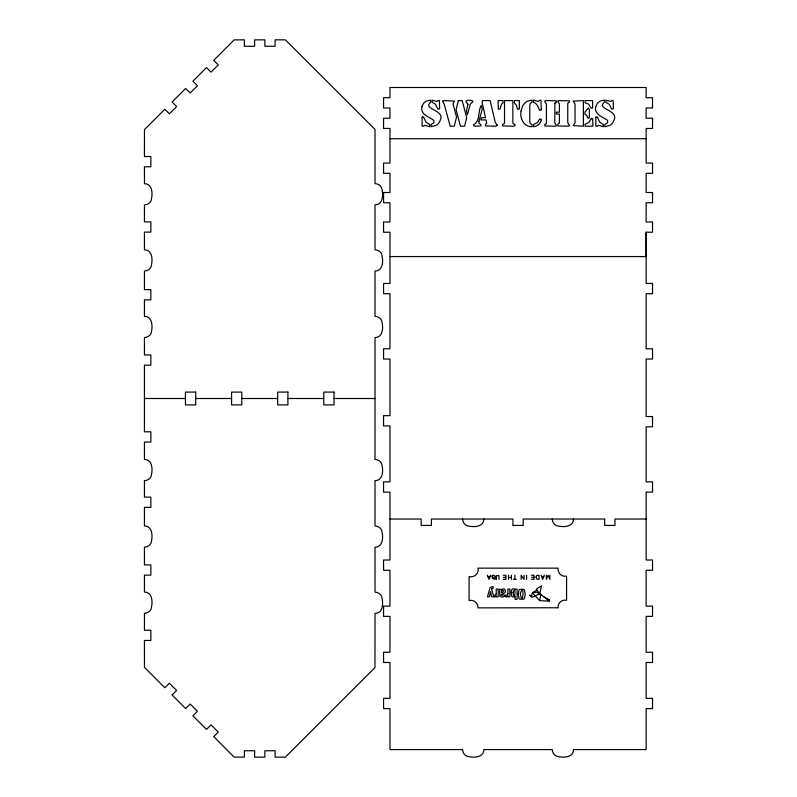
<?xml version="1.0" encoding="UTF-8"?>
<svg xmlns="http://www.w3.org/2000/svg" width="797" height="797" viewBox="0 0 797 797"><rect width="100%" height="100%" fill="white"/><g stroke="black" fill="none" stroke-linecap="round" stroke-linejoin="round"><path stroke-width="1.2" d="M144.456 398.5L144.446 431.805L150.852 431.805L150.852 442.056L144.446 442.056L144.456 459.411C152.088 459.421 152.795 468.746 151.5 474.345C151.49 477.991 147.883 480.581 144.456 480.661L144.446 497.129L150.852 497.129L150.852 507.38L144.446 507.38L144.446 525.96C152.078 525.97 152.775 535.285 151.5 540.884C151.48 544.54 147.873 547.131 144.446 547.21L144.446 564.894L150.852 564.894L150.852 575.145L144.446 575.145L144.446 592.061C152.068 592.071 152.805 601.376 151.5 606.985C151.49 610.632 147.893 613.222 144.476 613.311L144.446 630.228L150.852 630.228L150.852 640.469L144.446 640.469L144.476 667.368L164.84 687.741L169.362 683.208L176.615 690.451L172.082 694.984L185.671 708.573L190.204 704.04L197.447 711.283L192.914 715.816L206.503 729.394L211.036 724.871L218.278 732.114L213.755 736.647L234.109 757.1L244.38 757.15L244.38 750.744L254.622 750.744L254.622 757.15L264.873 757.15L264.873 750.744L275.104 750.744L275.104 757.15L285.366 757.15L374.969 667.617L375.018 613.391C382.65 613.391 383.397 604.086 382.082 598.477C382.062 594.821 378.455 592.221 375.018 592.141L375.018 547.2C382.66 547.21 383.387 537.885 382.072 532.276C382.062 528.62 378.455 526.03 375.018 525.95L375.018 480.661C382.66 480.661 383.387 471.336 382.082 465.727C382.062 462.071 378.445 459.49 375.018 459.411L375.018 337.589C382.66 337.579 383.387 328.264 382.082 322.655C382.062 318.989 378.445 316.419 375.018 316.339L375.018 271.05C382.66 271.04 383.367 261.705 382.082 256.106C382.072 252.45 378.445 249.869 375.018 249.8L375.018 204.859C382.65 204.849 383.387 195.534 382.082 189.925C382.062 186.269 378.445 183.689 375.018 183.609L375.008 129.383L285.366 39.85L275.104 39.85L275.104 46.256L264.873 46.256L264.873 39.85L254.622 39.85L254.622 46.256L244.38 46.256L244.38 39.85L234.109 39.9L213.755 60.353L218.278 64.886L211.036 72.129L206.503 67.606L192.914 81.184L197.447 85.717L190.204 92.96L185.671 88.427L172.082 102.016L176.615 106.549L169.362 113.792L164.84 109.259L144.476 129.632L144.446 156.531L150.852 156.531L150.852 166.772L144.446 166.772L144.476 183.689C152.088 183.718 152.785 193.023 151.5 198.612C151.48 202.269 147.873 204.859 144.446 204.939L144.446 221.855L150.852 221.855L150.852 232.106L144.446 232.106L144.446 249.79C152.078 249.81 152.805 259.125 151.49 264.724C151.48 268.38 147.873 270.96 144.446 271.04L144.446 289.62L150.852 289.62L150.852 299.871L144.446 299.871L144.456 316.339C152.097 316.349 152.795 325.684 151.5 331.273C151.49 334.929 147.883 337.51 144.456 337.589L144.446 354.944L150.852 354.944L150.852 365.195L144.446 365.195L144.456 398.5L185.452 398.5M231.558 398.5L231.558 392.094L241.81 392.104L241.81 404.896L231.558 404.906L231.558 398.5L195.693 398.5M646.138 232.226L646.138 283.463L652.544 283.463L652.544 293.704L646.138 293.704L646.138 348.787L652.544 348.787L652.544 359.029L646.138 359.029L646.138 416.552L652.544 416.552L652.544 426.803L646.138 426.803L646.138 481.876L652.544 481.876L652.544 492.128L646.138 492.128L646.138 560.012L652.544 560.012L652.544 570.263L646.138 570.263L646.138 606.128L652.544 606.128L652.544 616.37L646.138 616.37L646.138 652.235L652.544 652.235L652.544 662.486L646.138 662.486L646.138 698.351L652.544 698.351L652.544 708.593L646.138 708.593L646.138 749.588L573.511 749.588C573.501 757.22 564.176 757.937 558.577 756.632C554.921 756.622 552.331 753.016 552.251 749.588L483.849 749.588C483.839 757.22 474.514 757.937 468.915 756.632C465.259 756.622 462.668 753.016 462.589 749.588L389.962 749.588L389.962 708.593L383.556 708.593L383.556 698.351L389.962 698.351L389.962 662.486L383.556 662.486L383.556 652.235L389.962 652.235L389.962 616.37L383.556 616.37L383.556 606.128L389.962 606.128L389.962 570.263L383.556 570.263L383.556 560.012L389.962 560.012L389.962 492.128L383.556 492.128L383.556 481.876L389.962 481.876L389.962 425.917L383.556 425.917L383.556 415.665L389.962 415.665L389.962 359.029L383.556 359.029L383.556 348.787L389.962 348.787L389.962 293.704L383.556 293.704L383.556 283.463L389.962 283.463L389.962 232.226L383.556 232.226L383.556 221.974L389.962 221.974L389.962 202.767L383.556 202.767L383.556 192.515L389.962 192.515L389.962 173.308L383.556 173.308L383.556 163.056L389.962 163.056L389.962 128.456L383.556 128.456L383.556 118.225L389.962 118.225L389.962 107.974L383.556 107.974L383.556 97.732L389.962 97.732L389.962 87.481L646.128 87.481L646.128 97.732L652.524 97.732L652.524 107.974L646.128 107.974L646.128 118.225L652.554 118.215L652.524 128.476L646.128 128.476L646.138 163.056L652.544 163.056L652.544 173.308L646.138 173.308L646.138 192.515L652.544 192.515L652.544 202.767L646.138 202.767L646.138 221.974L652.544 221.974L652.544 232.226L646.138 232.226L646.138 256.564L389.962 256.564M496.202 576.301L496.182 579.339L496.372 575.842L498.494 575.494A1.106 1.106 0 0 1 498.962 576.052L499.052 579.339M494.827 576.49L494.798 576.181A1.106 1.106 0 0 0 494.379 575.524C486.788 574.089 500.347 581.651 492.078 578.313M483.849 519.026C483.839 526.658 474.524 527.395 468.915 526.09C465.249 526.07 462.668 522.453 462.589 519.026M573.511 519.026C573.501 526.658 564.186 527.395 558.577 526.09C554.911 526.07 552.331 522.453 552.251 519.026M539.619 600.589L540.864 594.512L536.73 592.131L532.446 592.948L539.619 600.589L549.571 601.247L540.864 594.512M539.858 593.606L541.482 585.745L536.251 589.202L539.858 593.606L532.426 597.272L529.437 595.229L531.619 595.618L532.396 592.589L537.088 590.208M531.25 596.893L531.619 595.618M490.603 575.255L488.989 579.329L487.365 575.255M544.291 575.255L542.677 579.329L541.053 575.255M389.962 138.718L646.138 138.718M241.81 398.5L277.675 398.5M287.916 398.5L323.781 398.5M334.033 398.5L375.018 398.52M389.962 519.026L421.145 519.026L421.145 525.432L431.396 525.432L431.396 519.026L512.919 519.026L512.919 525.432L523.171 525.432L523.171 519.026L604.694 519.026L604.694 525.432L614.945 525.432L614.945 519.026L646.138 519.026M503.256 575.255L505.886 575.255L505.886 579.309L503.256 579.309M531.38 575.255L534.01 575.255L534.01 579.309L531.38 579.309M487.884 576.54L490.095 576.54M541.562 576.54L543.783 576.54M503.475 577.347L505.886 577.347M531.599 577.347L534.01 577.347M508.526 577.516L511.405 577.516M513.378 579.329L516.317 579.329M548.117 600.121L549.641 600.121L544.102 597.013M492.725 577.247L492.018 576.59M494.558 577.795L494.728 578.383M557.97 607.762L478.061 607.862A7.193 7.193 0 0 0 469.084 600.51L469.084 576.59A6.944 6.944 0 0 0 470.041 576.789A7.193 7.193 0 0 0 478.07 568.151L558.02 568.151L557.95 569.128A7.213 7.213 0 0 0 566.577 576.171L566.577 600.211A7.213 7.213 0 0 0 557.95 607.762M549.85 575.255L549.85 579.329L548.097 575.255L546.343 579.329L546.343 575.255M526.568 575.255L526.568 579.329M524.067 575.255L524.067 579.329L521.168 575.255L521.168 579.329M514.852 575.255L514.852 579.329M511.405 575.255L511.405 579.329M508.526 575.255L508.526 579.329M518.239 593.645L519.016 598.398A2.461 2.461 0 0 0 519.873 599.165L523.589 599.165A2.461 2.461 0 0 0 524.446 598.398L525.223 594.223L524.446 590.049A2.461 2.461 0 0 0 523.589 589.282L519.873 589.282A2.461 2.461 0 0 0 519.016 590.049L518.239 593.645M520.321 593.267C522.613 610.054 525.014 580.963 520.321 593.267M513.009 592.36C514.693 603.419 516.416 584.101 513.009 592.36M511.026 592.44L511.933 596.495A1.753 1.753 0 0 0 512.571 596.893L513.916 596.973A1.684 1.684 0 0 0 514.543 596.664L515.091 596.106L515.091 599.354L517.074 599.354L517.074 589.093L515.181 589.093C515.48 590.667 513.716 587.987 512.571 589.013A1.753 1.753 0 0 0 511.933 589.421L511.026 592.44M505.358 591.105L505.099 592.41A1.674 1.674 0 0 1 504.76 592.848C495.126 597.491 507.44 593.486 504.78 595.987A1.863 1.863 0 0 1 504.312 596.505L502.668 597.023A6.555 6.555 0 0 1 501.602 596.983L500.277 596.515A1.544 1.544 0 0 1 499.858 596.017L499.55 589.73A2.361 2.361 0 0 0 499.35 589.093C501.692 590.159 501.682 588.794 504.172 589.003A1.584 1.584 0 0 1 504.82 589.451L505.358 591.105M536.062 576.908L536.6 579.011L539.061 579.329L539.061 575.255L536.799 575.464L536.062 576.908M496.202 593.735L496.063 594.393A1.186 1.186 0 0 1 495.614 594.891C494.14 594.692 493.134 596.774 494.768 597.003A1.694 1.694 0 0 0 495.525 596.684L496.282 595.787L496.282 596.823L498.185 596.823L498.185 589.093L496.202 589.093L496.202 593.735M507.898 593.735L507.769 594.393A1.186 1.186 0 0 1 507.32 594.891C505.846 594.692 504.84 596.774 506.474 597.003A1.694 1.694 0 0 0 507.221 596.684L507.988 595.787L507.988 596.823L509.891 596.823L509.891 589.093L507.898 589.093L507.898 593.735M501.492 591.284C500.227 594.851 505.408 591.205 502.708 590.238A1.345 1.345 0 0 0 502.09 590.398L501.901 590.517A1.076 1.076 0 0 0 501.552 591.005L501.492 591.284M521.079 110.893C519.495 117.996 523.798 127.131 531.978 126.713L531.978 124.422L530.413 123.665L529.776 121.941L529.776 105.632L530.324 103.321L531.978 102.345L531.978 100.073L527.514 101.169A11.716 11.716 0 0 0 522.613 106.061L521.079 110.893M422.031 106.599C419.88 114.609 429.224 116.77 433.837 120.387L433.937 122.638L431.047 124.571L431.047 126.713L436.019 125.418A8.538 8.538 0 0 0 440.223 120.148C445.563 109.996 422.041 109.368 430.589 102.235L430.589 100.073L426.315 101.099L423.745 103.072L422.031 106.599M595.777 106.599C593.635 114.609 602.97 116.77 607.593 120.387L607.693 122.638L604.793 124.571L604.793 126.713L609.765 125.418A8.538 8.538 0 0 0 613.969 120.148C619.309 109.996 595.787 109.368 604.345 102.235L604.345 100.073L600.061 101.099L597.501 103.072L595.777 106.599M541.263 109.069L540.924 110.155L539.439 110.205C538.274 107.157 537.148 103.132 533.462 102.365L533.462 100.093L538.304 101.468L539.699 100.193L540.994 100.382L541.263 109.069M491.59 588.844L493.732 596.823L491.659 596.823L490.504 591.474L489.468 596.823L487.485 596.823L490.115 587.469L493.144 586.562L493.144 588.037L491.59 588.844M478.897 121.363L479.027 123.346L480.98 124.701L480.79 125.966L475.002 126.205L473.597 125.567L473.707 124.621C480.352 121.204 477.821 110.952 481.268 105.353L482.225 109.239L478.897 121.363M559.414 122.708L557.731 124.551L557.88 125.956L568.251 126.205L569.576 125.647L567.743 122.708L567.743 103.999L567.972 103.042L569.476 102.195L569.307 100.83L558.906 100.581L557.641 101.129L559.414 103.999L559.414 112.178L556.356 112.178L556.356 114.041L559.414 114.041L559.414 122.708M589.381 116.741L588.913 118.215L587.788 118.036L586.482 115.166L584.958 114.25L584.958 112.068L588.425 108.013L589.381 109.587L589.381 116.741M500.536 107.167L499.948 109.169L498.374 109.139L498.065 100.581L502.997 100.581L502.997 102.853L501.632 104.148L500.536 107.167M554.891 103.162L554.762 122.788L556.515 125.657L555.27 126.205L544.879 125.946L544.7 124.591L546.204 123.744L546.423 122.788L546.423 103.999L544.6 101.149L545.925 100.581L556.266 100.83L556.426 102.205L554.891 103.162M467.978 104.277L466.444 110.853L467.411 114.658L470.28 104.228L472.97 101.518C472.023 99.725 466.783 99.705 465.817 101.508L467.978 104.277M541.302 119.929C540.665 123.565 537.208 126.564 533.512 126.713L533.512 124.422L537.407 122.678L539.589 119.002L541.004 119.092L541.302 119.929M497.298 125.229L495.834 126.205L485.562 125.926L485.373 124.641L486.728 123.196L486.07 119.919L480.83 119.919L481.338 117.677L485.542 117.677L482.095 102.424L482.564 100.581L490.125 100.581L495.345 122.638L497.298 125.229M573.222 101.149L575.045 103.999L575.045 122.788L573.222 125.637L583.384 126.205L583.384 100.581L573.222 101.149M442.554 101.229L444.178 104.148L450.225 126.205L454.28 126.205L456.551 117.119L453.005 103.74L454.42 101.139L444.218 100.581L442.554 101.229M458.335 100.581L456.103 109.707L460.467 126.205L464.561 126.205L466.703 117.667L462.2 100.581L458.335 100.581M592.609 107.226L592.39 108.073L591.075 108.163L588.624 104.148L585.048 102.783L585.048 100.581L592.609 100.581L592.609 107.226M504.521 122.638L504.242 123.684L502.439 124.521L502.628 125.946L513.487 126.205L515.061 125.627L514.952 124.521L513.129 123.684L512.85 122.638L512.85 100.581L504.521 100.581L504.521 122.638M422.111 117.129L422.071 126.065L423.237 126.364L424.761 125.318L429.613 126.713L429.613 124.571L426.046 122.19L423.506 116.98L422.111 117.129M595.857 117.129L595.827 126.065L596.993 126.364L598.507 125.318L603.369 126.713L603.369 124.571L599.792 122.19L597.262 116.98L595.857 117.129M439.635 107.974L438.978 109.129L437.842 108.97L435.471 104.248L432.074 102.235L432.074 100.173L436.995 101.468L438.26 100.372L439.406 100.631L439.635 107.974M613.391 107.974L612.724 109.129L611.588 108.97L609.227 104.248L605.83 102.235L605.83 100.173L610.741 101.468L612.016 100.372L613.152 100.631L613.391 107.974M519.345 108.262L519.036 109.139L517.462 109.169L516.456 105.543L514.414 102.853L514.414 100.581L519.345 100.581L519.345 108.262M590.886 119.221L588.694 122.618L585.068 124.173L585.068 126.205L592.878 126.205L592.669 118.494L591.314 118.404L590.886 119.221M195.693 392.094L185.452 392.094L185.452 404.906L195.693 404.906L195.693 392.094M287.916 392.094L277.675 392.094L277.675 404.906L287.916 404.906L287.916 392.094M334.033 392.094L323.781 392.094L323.781 404.906L334.033 404.906L334.033 392.094"/></g></svg>
